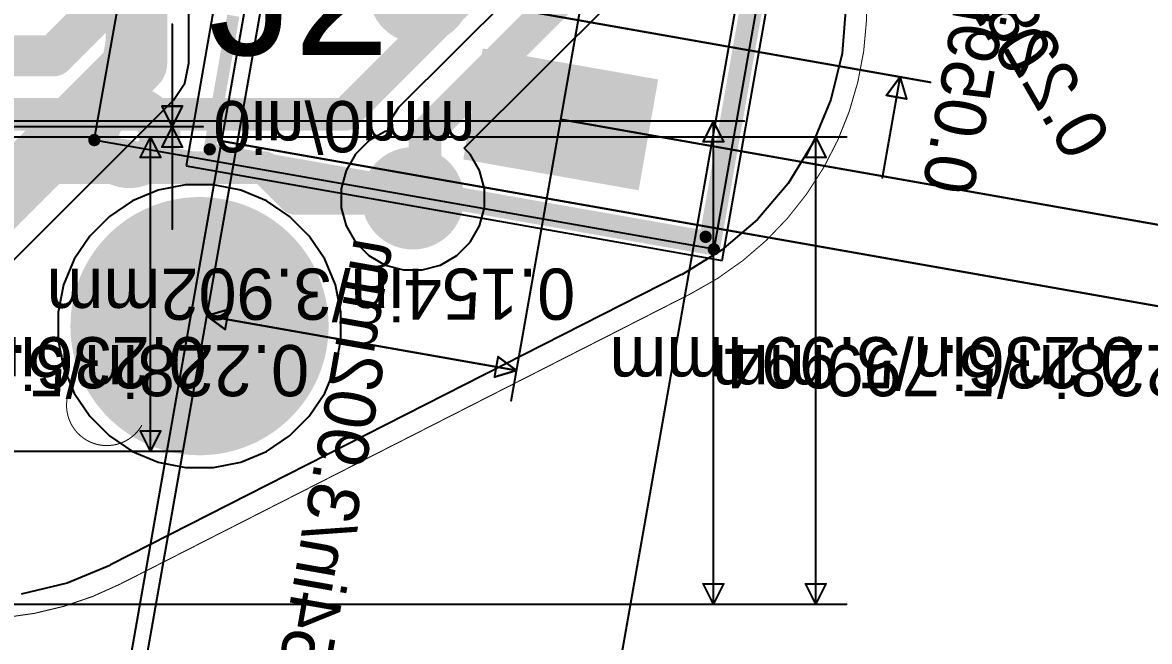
# Model space of a CAD drawing. Header units: millimetres. Extents: x 44.3 to 117.6, y 98.8 to 161.5.
# Drawn here: x 91.8 to 105.79, y 111.09 to 118.77 of the extents above; entities that cross this region are included whole.
import ezdxf

# ---------------------------------------------------------------- set-up
doc = ezdxf.new("R2010")
doc.units = ezdxf.units.MM
for name, color, linetype in [('BottomLayer', 5, 'Continuous'), ('BottomOverlay', 54, 'Continuous'), ('BottomPaste', 16, 'Continuous'), ('BottomSolder', 6, 'Continuous'), ('KeepOutLayer', 6, 'Continuous'), ('Mechanical1', 6, 'Continuous'), ('Mechanical13', 56, 'Continuous'), ('Mechanical15', 56, 'Continuous'), ('Mechanical5', 56, 'Continuous'), ('Mechanical7', 56, 'Continuous'), ('MultiLayer', 9, 'Continuous'), ('PadHoleLayer', 156, 'Continuous'), ('TopLayer', 1, 'Continuous'), ('TopOverlay', 2, 'Continuous'), ('TopSolder', 216, 'Continuous'), ('ViaHoleLayer', 16, 'Continuous')]:
    doc.layers.add(name, color=color, linetype=linetype)
doc.styles.add('Arial', font='arial.ttf', dxfattribs={"height": 0.2})

# ---------------------------------------------------------------- blocks, each defined once
blk = doc.blocks.new('CONN_S5B_ZR_SM4A_TF_JST_B_6')
at = {"layer": 'BottomLayer'}
blk.add_hatch(color=5, dxfattribs=at).paths.add_polyline_path([(-0.6530797199999998, -2.89869372), (-0.6530797200000001, -4.90529372), (-1.84687972, -4.90529372), (-1.84687972, -2.89869372)])
at = {"layer": 'BottomPaste'}
blk.add_hatch(color=16, dxfattribs=at).paths.add_polyline_path([(-0.6530797199999998, -2.89869372), (-0.6530797200000001, -4.90529372), (-1.84687972, -4.90529372), (-1.84687972, -2.89869372)])
at = {"layer": 'BottomSolder'}
blk.add_hatch(color=6, dxfattribs=at).paths.add_polyline_path([(-0.5514797199999998, -2.79709372), (-0.5514797200000001, -5.00689372), (-1.94847972, -5.00689372), (-1.94847972, -2.79709372)])
at = {"layer": 'BottomOverlay'}
for points, const_width in [([(-3.76910346, 0, 1), (-4.53110346, 0, 1)], 0.508), ([(-2.41018822, 0.3224174399999999, 1), (-2.33398822, 0.3224174399999999, 1)], 0.0762), ([(-2.41018822, 0.3224174399999999, 1), (-2.33398822, 0.3224174399999999, 1)], 0.0762), ([(-4.65810346, 0, 1), (-4.40410346, 0, 1)], 0.254), ([(-3.89610346, 0, 1), (-3.64210346, 0, 1)], 0.254), ([(-2.41019584, -5.92601812, 1), (-2.33399584, -5.92601812, 1)], 0.0762), ([(-2.41019584, -5.92601812, 1), (-2.33399584, -5.92601812, 1)], 0.0762)]:
    blk.add_lwpolyline(points, format="xyb", close=True, dxfattribs=dict(at, const_width=const_width))
at = {"layer": 'BottomOverlay', "const_width": 0.1524}
for points in [[(-2.37208822, 0.3224174399999999), (-2.37209584, -5.92601812)], [(-2.37208822, 0.3224174399999999), (-0.68834, 0.32239204)], [(-2.37209584, -5.92601812), (8.372106699999998, -5.92598764)]]:
    blk.add_lwpolyline(points, dxfattribs=at)
at = {"layer": 'Mechanical13', "const_width": 0.0254}
for points in [[(-2.24508568, 0.19542506), (-2.24510346, -5.79901558)], [(-2.24508568, 0.19542506), (8.245081299999999, 0.19538442)], [(-2.24510346, -5.79901558), (8.24510162, -5.79899526)]]:
    blk.add_lwpolyline(points, dxfattribs=at)
at = {"layer": 'Mechanical13'}
for points, const_width in [([(-2.25143568, 0.19542506, 1), (-2.23873568, 0.19542506, 1)], 0.0127), ([(-2.25143568, 0.19542506, 1), (-2.23873568, 0.19542506, 1)], 0.0127), ([(0.38099746, -1.90499746, 1), (-0.38100254, -1.90499746, 1)], 0.508), ([(-0.50800254, -1.90499746, 1), (-0.25400254, -1.90499746, 1)], 0.254), ([(-2.25145346, -5.79901558, 1), (-2.23875346, -5.79901558, 1)], 0.0127), ([(-2.25145346, -5.79901558, 1), (-2.23875346, -5.79901558, 1)], 0.0127)]:
    blk.add_lwpolyline(points, format="xyb", close=True, dxfattribs=dict(at, const_width=const_width))
at = {"layer": 'Mechanical15'}
for p, q in [((-2.50730258, -6.05300034), (-2.50730004, 1.7526)), ((-2.50730004, 1.7526), (8.507295659999999, 1.75260254)), ((8.5072982, -6.052997799999999), (-2.50730258, -6.05300034))]:
    blk.add_line(p, q, dxfattribs=at)
at = {"layer": 'Mechanical15', "const_width": 0.1524}
for points in [[(-2.50727972, 1.75262032), (-2.50728988, -6.053023199999999)], [(-2.50727972, 1.75262032), (8.50728042, 1.75260762)], [(-2.50728988, -6.053023199999999), (8.5073109, -6.052977479999999)]]:
    blk.add_lwpolyline(points, dxfattribs=at)
at = {"layer": 'Mechanical15', "const_width": 0.0762}
for points in [[(-2.54537972, 1.75262032, 1), (-2.46917972, 1.75262032, 1)], [(-2.54537972, 1.75262032, 1), (-2.46917972, 1.75262032, 1)], [(-2.54538988, -6.053023199999999, 1), (-2.46918988, -6.053023199999999, 1)], [(-2.54538988, -6.053023199999999, 1), (-2.46918988, -6.053023199999999, 1)]]:
    blk.add_lwpolyline(points, format="xyb", close=True, dxfattribs=at)
at = {"layer": 'Mechanical5'}
for p, q in [((-2.62610092, 0.57639966), (-2.62610346, -6.1799978)), ((8.62609908, 0.57639966), (-2.62610092, 0.57639966)), ((-2.62610346, -6.1799978), (8.62609908, -6.180000339999999))]:
    blk.add_line(p, q, dxfattribs=at)
at = {"layer": 'Mechanical7', "const_width": 0.0254}
for points in [[(-11.77831274, 0.1954149), (-2.24508568, 0.19542506)], [(-13.04830512, 7.619999999999999e-06), (2.99999908, -2.032e-05)], [(-4.79331782, -2.54e-06), (2.99999908, -2.032e-05)], [(-4.412322899999999, 1.524e-05), (-4.5393102, -0.2539873)], [(-4.412322899999999, 1.524e-05), (-4.412317819999999, -3.90198102)], [(-4.412322899999999, 1.524e-05), (-4.285305119999999, -0.2540254)], [(-5.08e-06, -1.016e-05), (-1.27e-05, -8.338977479999999)], [(-4.5393102, -0.2539873), (-4.285305119999999, -0.2540254)], [(-4.53927972, -3.64798102), (-4.412317819999999, -3.90198102)], [(-4.53927972, -3.64798102), (-4.28527464, -3.64801912)], [(-4.28527464, -3.64801912), (-4.412317819999999, -3.90198102)], [(-4.793312739999999, -3.90199626), (7.24997534, -3.9019861)], [(-1.24997972, -3.90199372), (-1.2500102, -14.05402574)], [(-13.04827972, -5.7989724), (-2.24510346, -5.79901558)], [(-11.77828226, -5.799013039999999), (-2.24510346, -5.79901558)], [(-2.24510346, -5.79901558), (-2.24509838, -16.59398002)], [(-0.25398222, -7.830987639999999), (-0.25402032, -8.084992719999999)], [(-0.25398222, -7.830987639999999), (1.778e-05, -7.957974939999999)], [(-1.27002032, -7.957992719999999), (1.778e-05, -7.957974939999999)], [(1.778e-05, -7.957974939999999), (-0.25402032, -8.084992719999999)]]:
    blk.add_lwpolyline(points, dxfattribs=at)
at = {"layer": 'Mechanical7', "const_width": 0.0127}
for points in [[(-2.25143568, 0.19542506, 1), (-2.23873568, 0.19542506, 1)], [(-4.79966782, -2.54e-06, 1), (-4.78696782, -2.54e-06, 1)], [(-4.4186729, 1.524e-05, 1), (-4.405972899999999, 1.524e-05, 1)], [(-4.4186729, 1.524e-05, 1), (-4.405972899999999, 1.524e-05, 1)], [(-4.4186729, 1.524e-05, 1), (-4.405972899999999, 1.524e-05, 1)], [(-4.5456602, -0.2539873, 1), (-4.5329602, -0.2539873, 1)], [(-4.5456602, -0.2539873, 1), (-4.5329602, -0.2539873, 1)], [(-4.29165512, -0.2540254, 1), (-4.27895512, -0.2540254, 1)], [(-4.29165512, -0.2540254, 1), (-4.27895512, -0.2540254, 1)], [(-4.54562972, -3.64798102, 1), (-4.53292972, -3.64798102, 1)], [(-4.54562972, -3.64798102, 1), (-4.53292972, -3.64798102, 1)], [(-4.291624639999999, -3.64801912, 1), (-4.27892464, -3.64801912, 1)], [(-4.291624639999999, -3.64801912, 1), (-4.27892464, -3.64801912, 1)], [(-4.79966274, -3.90199626, 1), (-4.78696274, -3.90199626, 1)], [(-4.41866782, -3.90198102, 1), (-4.405967819999999, -3.90198102, 1)], [(-4.41866782, -3.90198102, 1), (-4.405967819999999, -3.90198102, 1)], [(-4.41866782, -3.90198102, 1), (-4.405967819999999, -3.90198102, 1)], [(-1.25632972, -3.90199372, 1), (-1.24362972, -3.90199372, 1)], [(-2.25145346, -5.79901558, 1), (-2.23875346, -5.79901558, 1)], [(-2.25145346, -5.79901558, 1), (-2.23875346, -5.79901558, 1)], [(-2.25145346, -5.79901558, 1), (-2.23875346, -5.79901558, 1)], [(-0.2603322199999999, -7.830987639999999, 1), (-0.24763222, -7.830987639999999, 1)], [(-0.2603322199999999, -7.830987639999999, 1), (-0.24763222, -7.830987639999999, 1)], [(-1.27637032, -7.957992719999999, 1), (-1.26367032, -7.957992719999999, 1)], [(-0.00633222, -7.957974939999999, 1), (0.00636778, -7.957974939999999, 1)], [(-0.00633222, -7.957974939999999, 1), (0.00636778, -7.957974939999999, 1)], [(-0.00633222, -7.957974939999999, 1), (0.00636778, -7.957974939999999, 1)], [(-0.26037032, -8.084992719999999, 1), (-0.24767032, -8.084992719999999, 1)], [(-0.26037032, -8.084992719999999, 1), (-0.24767032, -8.084992719999999, 1)], [(-0.0063627, -8.338977479999999, 1), (0.0063373, -8.338977479999999, 1)]]:
    blk.add_lwpolyline(points, format="xyb", close=True, dxfattribs=at)
at = {"layer": 'TopOverlay'}
for points, const_width in [([(-3.76910346, 0, 1), (-4.53110346, 0, 1)], 0.508), ([(-4.65810346, 0, 1), (-4.40410346, 0, 1)], 0.254), ([(-3.89610346, 0, 1), (-3.64210346, 0, 1)], 0.254)]:
    blk.add_lwpolyline(points, format="xyb", close=True, dxfattribs=dict(at, const_width=const_width))
at = {"layer": 'Mechanical7', "text_generation_flag": 2}
for s, height, p in [('Default Padstyle: RX28Y118D0T', 1.27, (-6.20750346, 5.5626)), ('0.154in/3.902mm', 0.635, (-9.68280258, -1.63350194)), ('0.059in/1.5mm', 0.635, (-1.3137515, -8.46600034))]:
    blk.add_text(s, height=height, rotation=180, dxfattribs=at).set_placement(p)
blk = doc.blocks.new('CONN_S5B_ZR_SM4A_TF_JST_B_7')
at = {"layer": 'Mechanical7', "text_generation_flag": 2}
for s, p in [('0.236in/5.994mm', (-16.66780004, -2.48430034)), ('0.228in/5.799mm', (-17.93780004, -2.5819989))]:
    blk.add_text(s, height=0.635, rotation=180, dxfattribs=at).set_placement(p)
blk = doc.blocks.new('CONN_S5B_ZR_SM4A_TF_JST_B_10')
at = {"layer": 'Mechanical7', "const_width": 0.0254}
for points in [[(10.7851194, -2.54e-06), (10.7851194, 1.26999746)], [(10.6581194, 0.25399746), (10.9121194, 0.25399746)], [(10.6581194, 0.25399746), (10.7851194, -2.54e-06)], [(10.7851194, -2.54e-06), (10.9121194, 0.25399746)], [(2.54e-05, -2.54e-06), (11.1661194, -2.54e-06)], [(2.54e-05, -2.54e-06), (11.1661194, -2.54e-06)], [(10.6581194, -0.25400254), (10.7851194, -2.54e-06)], [(10.7851194, -2.54e-06), (10.9121194, -0.25400254)], [(10.7851194, -1.27000254), (10.7851194, -2.54e-06)], [(10.6581194, -0.25400254), (10.9121194, -0.25400254)]]:
    blk.add_lwpolyline(points, dxfattribs=at)
at = {"layer": 'Mechanical7', "const_width": 0.0127}
for points in [[(10.7787694, 1.26999746, 1), (10.7914694, 1.26999746, 1)], [(10.6517694, 0.25399746, 1), (10.6644694, 0.25399746, 1)], [(10.6517694, 0.25399746, 1), (10.6644694, 0.25399746, 1)], [(10.9057694, 0.25399746, 1), (10.9184694, 0.25399746, 1)], [(10.9057694, 0.25399746, 1), (10.9184694, 0.25399746, 1)], [(10.7787694, -2.54e-06, 1), (10.7914694, -2.54e-06, 1)], [(10.7787694, -2.54e-06, 1), (10.7914694, -2.54e-06, 1)], [(10.7787694, -2.54e-06, 1), (10.7914694, -2.54e-06, 1)], [(10.7787694, -2.54e-06, 1), (10.7914694, -2.54e-06, 1)], [(10.7787694, -2.54e-06, 1), (10.7914694, -2.54e-06, 1)], [(10.7787694, -2.54e-06, 1), (10.7914694, -2.54e-06, 1)], [(11.1597694, -2.54e-06, 1), (11.1724694, -2.54e-06, 1)], [(11.1597694, -2.54e-06, 1), (11.1724694, -2.54e-06, 1)], [(10.6517694, -0.25400254, 1), (10.6644694, -0.25400254, 1)], [(10.6517694, -0.25400254, 1), (10.6644694, -0.25400254, 1)], [(10.9057694, -0.25400254, 1), (10.9184694, -0.25400254, 1)], [(10.9057694, -0.25400254, 1), (10.9184694, -0.25400254, 1)], [(10.7787694, -1.27000254, 1), (10.7914694, -1.27000254, 1)]]:
    blk.add_lwpolyline(points, format="xyb", close=True, dxfattribs=at)
at = {"layer": 'Mechanical7', "text_generation_flag": 2}
blk.add_text('0in/0mm', height=0.635, rotation=180, dxfattribs=at).set_placement((11.29309908, 0.3175))
blk = doc.blocks.new('CONN_S5B_ZR_SM4A_TF_JST_12')
at = {"layer": 'BottomOverlay'}
for points, const_width in [([(-3.76910092, 0, 1), (-4.531100919999999, 0, 1)], 0.508), ([(-4.65810092, 0, 1), (-4.40410092, 0, 1)], 0.254), ([(-3.896100919999999, 0, 1), (-3.64210092, 0, 1)], 0.254)]:
    blk.add_lwpolyline(points, format="xyb", close=True, dxfattribs=dict(at, const_width=const_width))
at = {"layer": 'Mechanical7', "const_width": 0.0254}
for points in [[(-2.2450806, 5.79897494), (-13.0483102, 5.79897494)], [(-12.6673102, 5.79897494), (-12.7943102, 5.544974939999999)], [(-12.5403102, 5.544974939999999), (-12.6673102, 5.79897494)], [(-12.6673102, 5.79897494), (-12.6673102, 2.54e-06)], [(-2.2450806, 5.79897494), (-11.7783102, 5.79897494)], [(-11.3973102, 5.79897494), (-11.5243102, 5.544974939999999)], [(-11.2703102, 5.544974939999999), (-11.3973102, 5.79897494)], [(-11.3973102, 5.79897494), (-11.3973102, -0.19542506)], [(-12.5403102, 5.544974939999999), (-12.7943102, 5.544974939999999)], [(-11.2703102, 5.544974939999999), (-11.5243102, 5.544974939999999)], [(7.249998199999999, 3.90200134), (-4.7933102, 3.90200134)], [(-4.4123102, 3.90200134), (-4.5393102, 3.64800134)], [(-4.2853102, 3.64800134), (-4.4123102, 3.90200134)], [(-4.4123102, 3.90200134), (-4.4123102, 2.54e-06)], [(-4.2853102, 3.64800134), (-4.5393102, 3.64800134)], [(-12.5403102, 0.25400254), (-12.7943102, 0.25400254)], [(-12.6673102, 2.54e-06), (-12.7943102, 0.25400254)], [(-12.5403102, 0.25400254), (-12.6673102, 2.54e-06)], [(-4.2853102, 0.25400254), (-4.5393102, 0.25400254)], [(-4.4123102, 2.54e-06), (-4.5393102, 0.25400254)], [(-4.2853102, 0.25400254), (-4.4123102, 2.54e-06)], [(3.0000194, 2.54e-06), (-13.0483102, 2.54e-06)], [(-11.2703102, 0.05857494), (-11.5243102, 0.05857494)], [(-11.3973102, -0.19542506), (-11.5243102, 0.05857494)], [(-11.2703102, 0.05857494), (-11.3973102, -0.19542506)], [(3.0000194, 2.54e-06), (-4.7933102, 2.54e-06)], [(-2.2450806, -0.19542506), (-11.7783102, -0.19542506)]]:
    blk.add_lwpolyline(points, dxfattribs=at)
at = {"layer": 'Mechanical7', "const_width": 0.0127}
for points in [[(-13.0546602, 5.79897494, 1), (-13.0419602, 5.79897494, 1)], [(-12.6736602, 5.79897494, 1), (-12.6609602, 5.79897494, 1)], [(-12.6736602, 5.79897494, 1), (-12.6609602, 5.79897494, 1)], [(-12.6736602, 5.79897494, 1), (-12.6609602, 5.79897494, 1)], [(-11.7846602, 5.79897494, 1), (-11.7719602, 5.79897494, 1)], [(-11.4036602, 5.79897494, 1), (-11.3909602, 5.79897494, 1)], [(-11.4036602, 5.79897494, 1), (-11.3909602, 5.79897494, 1)], [(-11.4036602, 5.79897494, 1), (-11.3909602, 5.79897494, 1)], [(-12.8006602, 5.544974939999999, 1), (-12.7879602, 5.544974939999999, 1)], [(-12.8006602, 5.544974939999999, 1), (-12.7879602, 5.544974939999999, 1)], [(-12.5466602, 5.544974939999999, 1), (-12.5339602, 5.544974939999999, 1)], [(-12.5466602, 5.544974939999999, 1), (-12.5339602, 5.544974939999999, 1)], [(-11.5306602, 5.544974939999999, 1), (-11.5179602, 5.544974939999999, 1)], [(-11.5306602, 5.544974939999999, 1), (-11.5179602, 5.544974939999999, 1)], [(-11.2766602, 5.544974939999999, 1), (-11.2639602, 5.544974939999999, 1)], [(-11.2766602, 5.544974939999999, 1), (-11.2639602, 5.544974939999999, 1)], [(-4.7996602, 3.90200134, 1), (-4.786960199999999, 3.90200134, 1)], [(-4.4186602, 3.90200134, 1), (-4.4059602, 3.90200134, 1)], [(-4.4186602, 3.90200134, 1), (-4.4059602, 3.90200134, 1)], [(-4.4186602, 3.90200134, 1), (-4.4059602, 3.90200134, 1)], [(-4.5456602, 3.64800134, 1), (-4.5329602, 3.64800134, 1)], [(-4.5456602, 3.64800134, 1), (-4.5329602, 3.64800134, 1)], [(-4.2916602, 3.64800134, 1), (-4.2789602, 3.64800134, 1)], [(-4.2916602, 3.64800134, 1), (-4.2789602, 3.64800134, 1)], [(-12.8006602, 0.25400254, 1), (-12.7879602, 0.25400254, 1)], [(-12.8006602, 0.25400254, 1), (-12.7879602, 0.25400254, 1)], [(-12.5466602, 0.25400254, 1), (-12.5339602, 0.25400254, 1)], [(-12.5466602, 0.25400254, 1), (-12.5339602, 0.25400254, 1)], [(-4.5456602, 0.25400254, 1), (-4.5329602, 0.25400254, 1)], [(-4.5456602, 0.25400254, 1), (-4.5329602, 0.25400254, 1)], [(-4.2916602, 0.25400254, 1), (-4.2789602, 0.25400254, 1)], [(-4.2916602, 0.25400254, 1), (-4.2789602, 0.25400254, 1)], [(-13.0546602, 2.54e-06, 1), (-13.0419602, 2.54e-06, 1)], [(-12.6736602, 2.54e-06, 1), (-12.6609602, 2.54e-06, 1)], [(-12.6736602, 2.54e-06, 1), (-12.6609602, 2.54e-06, 1)], [(-12.6736602, 2.54e-06, 1), (-12.6609602, 2.54e-06, 1)], [(-11.5306602, 0.05857494, 1), (-11.5179602, 0.05857494, 1)], [(-11.5306602, 0.05857494, 1), (-11.5179602, 0.05857494, 1)], [(-11.2766602, 0.05857494, 1), (-11.2639602, 0.05857494, 1)], [(-11.2766602, 0.05857494, 1), (-11.2639602, 0.05857494, 1)], [(-4.7996602, 2.54e-06, 1), (-4.786960199999999, 2.54e-06, 1)], [(-4.4186602, 2.54e-06, 1), (-4.4059602, 2.54e-06, 1)], [(-4.4186602, 2.54e-06, 1), (-4.4059602, 2.54e-06, 1)], [(-4.4186602, 2.54e-06, 1), (-4.4059602, 2.54e-06, 1)], [(-11.7846602, -0.19542506, 1), (-11.7719602, -0.19542506, 1)], [(-11.4036602, -0.19542506, 1), (-11.3909602, -0.19542506, 1)], [(-11.4036602, -0.19542506, 1), (-11.3909602, -0.19542506, 1)], [(-11.4036602, -0.19542506, 1), (-11.3909602, -0.19542506, 1)]]:
    blk.add_lwpolyline(points, format="xyb", close=True, dxfattribs=at)
at = {"layer": 'TopOverlay'}
for points, const_width in [([(-3.76910092, 0, 1), (-4.531100919999999, 0, 1)], 0.508), ([(-4.65810092, 0, 1), (-4.40410092, 0, 1)], 0.254), ([(-3.896100919999999, 0, 1), (-3.64210092, 0, 1)], 0.254)]:
    blk.add_lwpolyline(points, format="xyb", close=True, dxfattribs=dict(at, const_width=const_width))
at = {"layer": 'Mechanical7'}
for s, p in [('0.228in/5.799mm', (-17.93780004, 2.5819989)), ('0.236in/5.994mm', (-16.66780004, 2.48430034)), ('0.154in/3.902mm', (-9.68280004, 1.63350194))]:
    blk.add_text(s, height=0.635, dxfattribs=at).set_placement(p)
blk = doc.blocks.new('CONN_S5B_ZR_SM4A_TF_JST_13')
at = {"layer": 'Mechanical7'}
for s, p in [('0.228in/5.799mm', (-17.93780004, 2.5819989)), ('0.236in/5.994mm', (-16.66780004, 2.48430034))]:
    blk.add_text(s, height=0.635, dxfattribs=at).set_placement(p)

msp = doc.modelspace()

# ---------------------------------------------------------------- hatches: boundary and pattern name
at = {"layer": 'BottomLayer'}
h = msp.add_hatch(color=5, dxfattribs=at)
edge = h.paths.add_edge_path()
edge.add_arc((96.647, 116.586), 0.635, 0, 360)
h = msp.add_hatch(color=5, dxfattribs=at)
edge = h.paths.add_edge_path()
edge.add_arc((94.00001519999999, 115.000024), 1.49999954, 0, 360)
at = {"layer": 'BottomSolder'}
h = msp.add_hatch(color=6, dxfattribs=at)
edge = h.paths.add_edge_path()
edge.add_arc((94.00001519999999, 115.000024), 1.60159954, 0, 360)
at = {"layer": 'MultiLayer'}
h = msp.add_hatch(color=9, dxfattribs=at)
edge = h.paths.add_edge_path()
edge.add_arc((94.00001519999999, 115.000024), 1.49999954, 0, 360)
at = {"layer": 'PadHoleLayer'}
h = msp.add_hatch(color=156, dxfattribs=at)
edge = h.paths.add_edge_path()
edge.add_arc((94.00001519999999, 115.000024), 1.49999954, 0, 360)
at = {"layer": 'TopLayer'}
h = msp.add_hatch(color=1, dxfattribs=at)
edge = h.paths.add_edge_path()
edge.add_arc((96.647, 116.586), 0.635, 0, 360)
h = msp.add_hatch(color=1, dxfattribs=at)
edge = h.paths.add_edge_path()
edge.add_arc((94.00001519999999, 115.000024), 1.49999954, 0, 360)
at = {"layer": 'TopSolder'}
h = msp.add_hatch(color=216, dxfattribs=at)
edge = h.paths.add_edge_path()
edge.add_arc((94.00001519999999, 115.000024), 1.60159954, 0, 360)
at = {"layer": 'ViaHoleLayer'}
h = msp.add_hatch(color=16, dxfattribs=at)
edge = h.paths.add_edge_path()
edge.add_arc((96.647, 116.586), 0.3556, 0, 360)

# ---------------------------------------------------------------- linework, layer by layer
at = {"layer": 'BottomLayer'}
for points, const_width in [([(95.80879999999999, 117.6274), (98.17896798, 119.99756798)], 0.4064), ([(92.19150217999999, 118.35350218), (93.30577224, 119.46777224)], 0.508), ([(90.41899366, 118.35350218), (92.19150217999999, 118.35350218)], 0.508), ([(88.8760224, 117.6274), (95.80879999999999, 117.6274)], 0.4064), ([(90.6018, 115.5192), (92.0496, 116.967)], 0.4064), ([(92.0496, 116.967), (94.80093561999999, 116.967)], 0.4064), ([(94.80093561999999, 116.967), (95.18193562, 116.586)], 0.4064), ([(95.18193562, 116.586), (96.647, 116.586)], 0.4064)]:
    msp.add_lwpolyline(points, dxfattribs=dict(at, const_width=const_width))
for points, const_width in [([(92.06450217999999, 118.35350218, 1), (92.31850218, 118.35350218, 1)], 0.254), ([(92.06450217999999, 118.35350218, 1), (92.31850218, 118.35350218, 1)], 0.254), ([(95.70719999999999, 117.6274, 1), (95.9104, 117.6274, 1)], 0.2032), ([(95.70719999999999, 117.6274, 1), (95.9104, 117.6274, 1)], 0.2032), ([(91.948, 116.967, 1), (92.1512, 116.967, 1)], 0.2032), ([(91.948, 116.967, 1), (92.1512, 116.967, 1)], 0.2032), ([(94.69933562, 116.967, 1), (94.90253562, 116.967, 1)], 0.2032), ([(94.69933562, 116.967, 1), (94.90253562, 116.967, 1)], 0.2032), ([(95.08033562, 116.586, 1), (95.28353562, 116.586, 1)], 0.2032), ([(95.08033562, 116.586, 1), (95.28353562, 116.586, 1)], 0.2032), ([(96.5454, 116.586, 1), (96.7486, 116.586, 1)], 0.2032)]:
    msp.add_lwpolyline(points, format="xyb", close=True, dxfattribs=dict(at, const_width=const_width))
at = {"layer": 'KeepOutLayer', "const_width": 0.0127}
for points in [[(102.27414902, 119.17825288, -0.2965705462415262), (100.09339138, 115.40106968)], [(93.01669484, 111.80116324, -0.1181913949826907), (91.20307388, 111.36638128)]]:
    msp.add_lwpolyline(points, format="xyb", dxfattribs=at)
msp.add_lwpolyline([(93.01667959999999, 111.801148), (100.0933736, 115.40109)], dxfattribs=at)
at = {"layer": 'KeepOutLayer', "const_width": 0.00635}
for points in [[(100.0901986, 115.40109, 1), (100.0965486, 115.40109, 1)], [(100.09021638, 115.40106968, 1), (100.09656638, 115.40106968, 1)], [(93.01350459999999, 111.801148, 1), (93.0198546, 111.801148, 1)], [(93.01351983999999, 111.80116324, 1), (93.01986984, 111.80116324, 1)]]:
    msp.add_lwpolyline(points, format="xyb", close=True, dxfattribs=at)
at = {"layer": 'Mechanical1', "const_width": 0.0127}
msp.add_lwpolyline([(93.2828335, 113.76836784, -0.9999999999999997), (92.41681034, 114.26836684)], format="xyb", dxfattribs=at)
at = {"layer": 'Mechanical1', "const_width": 0.00635}
for points in [[(92.41363534, 114.26836684, 1), (92.41998534, 114.26836684, 1)], [(93.2796585, 113.76836784, 1), (93.2860085, 113.76836784, 1)]]:
    msp.add_lwpolyline(points, format="xyb", close=True, dxfattribs=at)
at = {"layer": 'TopLayer'}
for p, q in [((93.86544091999998, 118.2624), (93.86544091999998, 136.0424)), ((99.74699887999999, 120.9893313), (96.46899934, 117.71132922)), ((97.28319633999999, 117.20704016), (100.5427758, 120.46661962)), ((102.01824402, 118.96628734), (101.97221668, 118.38145996)), ((101.97221668, 118.38145996), (101.83527004, 117.81103438)), ((93.8161573, 118.0146357), (93.86544091999998, 118.2624)), ((93.6758096, 117.8045904), (93.8161573, 118.0146357)), ((90.69185316, 114.82063396), (93.6758096, 117.8045904)), ((101.83527004, 117.81103438), (101.61077468, 117.2690568)), ((96.46899934, 117.71132922), (96.36794798, 117.56010016)), ((96.36794798, 117.56010016), (96.34094778, 117.4243524)), ((96.30385869999999, 117.41441592), (96.1011413, 117.2973778)), ((96.34094778, 117.4243524), (96.30385869999999, 117.41441592)), ((96.1011413, 117.2973778), (95.9356222, 117.1318587)), ((97.35837779999999, 117.1318587), (97.28319633999999, 117.20704016)), ((101.61077468, 117.2690568), (101.30426018, 116.7688673)), ((95.9356222, 117.1318587), (95.81858408, 116.9291413)), ((97.47541591999999, 116.9291413), (97.35837779999999, 117.1318587)), ((95.81858408, 116.9291413), (95.758, 116.70303812)), ((97.53599999999999, 116.70303812), (97.47541591999999, 116.9291413)), ((101.30426018, 116.7688673), (100.92327034, 116.32278742)), ((93.48839315999999, 116.68661702), (93.16918627999999, 116.55439732)), ((93.82726217999999, 116.75402354), (93.48839315999999, 116.68661702)), ((94.17276822, 116.75402354), (93.82726217999999, 116.75402354)), ((94.51163724, 116.68661702), (94.17276822, 116.75402354)), ((94.83084412, 116.55439732), (94.51163724, 116.68661702)), ((95.758, 116.70303812), (95.758, 116.46896188)), ((97.53599999999999, 116.46896188), (97.53599999999999, 116.70303812)), ((93.16918627999999, 116.55439732), (92.8819072, 116.36244444)), ((95.1181232, 116.36244444), (94.83084412, 116.55439732)), ((92.8819072, 116.36244444), (92.63759476, 116.118132)), ((95.36243563999999, 116.118132), (95.1181232, 116.36244444)), ((95.758, 116.46896188), (95.81858408, 116.2428587)), ((97.47541591999999, 116.2428587), (97.53599999999999, 116.46896188)), ((95.81858408, 116.2428587), (95.9356222, 116.0401413)), ((97.35837779999999, 116.0401413), (97.47541591999999, 116.2428587)), ((100.92327034, 116.32278742), (100.47719046, 115.94179758)), ((92.63759476, 116.118132), (92.44564188, 115.83085292)), ((95.55438851999999, 115.83085292), (95.36243563999999, 116.118132)), ((95.9356222, 116.0401413), (96.1011413, 115.8746222)), ((97.19285869999999, 115.8746222), (97.35837779999999, 116.0401413)), ((100.47719046, 115.94179758), (99.98763339999999, 115.64179818)), ((92.44564188, 115.83085292), (92.31342217999999, 115.51164604)), ((95.68660822, 115.51164604), (95.55438851999999, 115.83085292)), ((96.1011413, 115.8746222), (96.30385869999999, 115.75758408)), ((96.99014129999999, 115.75758408), (97.19285869999999, 115.8746222)), ((96.30385869999999, 115.75758408), (96.52996188, 115.697)), ((96.52996188, 115.697), (96.76403812, 115.697)), ((96.76403812, 115.697), (96.99014129999999, 115.75758408)), ((99.98763339999999, 115.64179818), (99.97301569999999, 115.63768592)), ((92.31342217999999, 115.51164604), (92.24601565999998, 115.17277702)), ((99.97301569999999, 115.63768592), (92.89632169999999, 112.03774392)), ((95.75401474, 115.17277702), (95.68660822, 115.51164604)), ((92.24601565999998, 115.17277702), (92.24601565999998, 114.82727098)), ((95.75401474, 114.82727098), (95.75401474, 115.17277702)), ((92.24601565999998, 114.82727098), (92.31342217999999, 114.48840196)), ((95.68660822, 114.48840196), (95.75401474, 114.82727098)), ((92.31342217999999, 114.48840196), (92.44564188, 114.16919508)), ((95.55438851999999, 114.16919508), (95.68660822, 114.48840196)), ((92.44564188, 114.16919508), (92.63759476, 113.881916)), ((95.36243563999999, 113.881916), (95.55438851999999, 114.16919508)), ((92.63759476, 113.881916), (92.8819072, 113.63760356)), ((95.1181232, 113.63760356), (95.36243563999999, 113.881916)), ((92.8819072, 113.63760356), (93.16918627999999, 113.44565068)), ((94.83084412, 113.44565068), (95.1181232, 113.63760356)), ((93.16918627999999, 113.44565068), (93.48839315999999, 113.31343098)), ((94.51163724, 113.31343098), (94.83084412, 113.44565068)), ((93.48839315999999, 113.31343098), (93.82726217999999, 113.24602446)), ((94.17276822, 113.24602446), (94.51163724, 113.31343098)), ((93.82726217999999, 113.24602446), (94.17276822, 113.24602446)), ((92.8855521, 112.0292654), (92.35832683999999, 111.81088128)), ((92.89632169999999, 112.03774392), (92.8855521, 112.0292654)), ((92.35832683999999, 111.81088128), (91.78790126, 111.67393464))]:
    msp.add_line(p, q, dxfattribs=at)
for points, const_width in [([(93.21799999999999, 118.2624), (93.21799999999999, 136.0424)], 0.7619999999999999), ([(96.79862021999999, 117.38170834), (100.21315492, 120.79624304)], 0.4064), ([(90.0938, 115.1382), (93.21799999999999, 118.2624)], 0.7619999999999999), ([(96.79862021999999, 116.73762022), (96.79862021999999, 117.38170834)], 0.4064), ([(96.647, 116.586), (96.79862021999999, 116.73762022)], 0.4064)]:
    msp.add_lwpolyline(points, dxfattribs=dict(at, const_width=const_width))
for points, const_width in [([(93.0275, 118.2624, 1), (93.4085, 118.2624, 1)], 0.3809999999999999), ([(93.0275, 118.2624, 1), (93.4085, 118.2624, 1)], 0.3809999999999999), ([(96.69702022, 117.38170834, 1), (96.90022022, 117.38170834, 1)], 0.2032), ([(96.69702022, 117.38170834, 1), (96.90022022, 117.38170834, 1)], 0.2032), ([(96.69702022, 116.73762022, 1), (96.90022022, 116.73762022, 1)], 0.2032), ([(96.69702022, 116.73762022, 1), (96.90022022, 116.73762022, 1)], 0.2032), ([(96.5454, 116.586, 1), (96.7486, 116.586, 1)], 0.2032)]:
    msp.add_lwpolyline(points, format="xyb", close=True, dxfattribs=dict(at, const_width=const_width))

# ---------------------------------------------------------------- block references
for name, p, rotation in [('CONN_S5B_ZR_SM4A_TF_JST_B_7', (93.57499954, 131.2599229), 120), ('CONN_S5B_ZR_SM4A_TF_JST_B_6', (94.85603583999999, 119.47358122), 80), ('CONN_S5B_ZR_SM4A_TF_JST_13', (77.42199907999999, 117.348), 180), ('CONN_S5B_ZR_SM4A_TF_JST_12', (88.9790194, 117.34800254), 180)]:
    msp.add_blockref(name, p, dxfattribs=dict(rotation=rotation))
msp.add_blockref('CONN_S5B_ZR_SM4A_TF_JST_B_10', (82.876009, 117.47500254))

# ---------------------------------------------------------------- texts
at = {"layer": 'TopOverlay', "style": 'Arial'}
msp.add_text('J2', height=1.524, dxfattribs=at).set_placement((94.10741148, 118.36424638))

doc.saveas('drawing.dxf')
